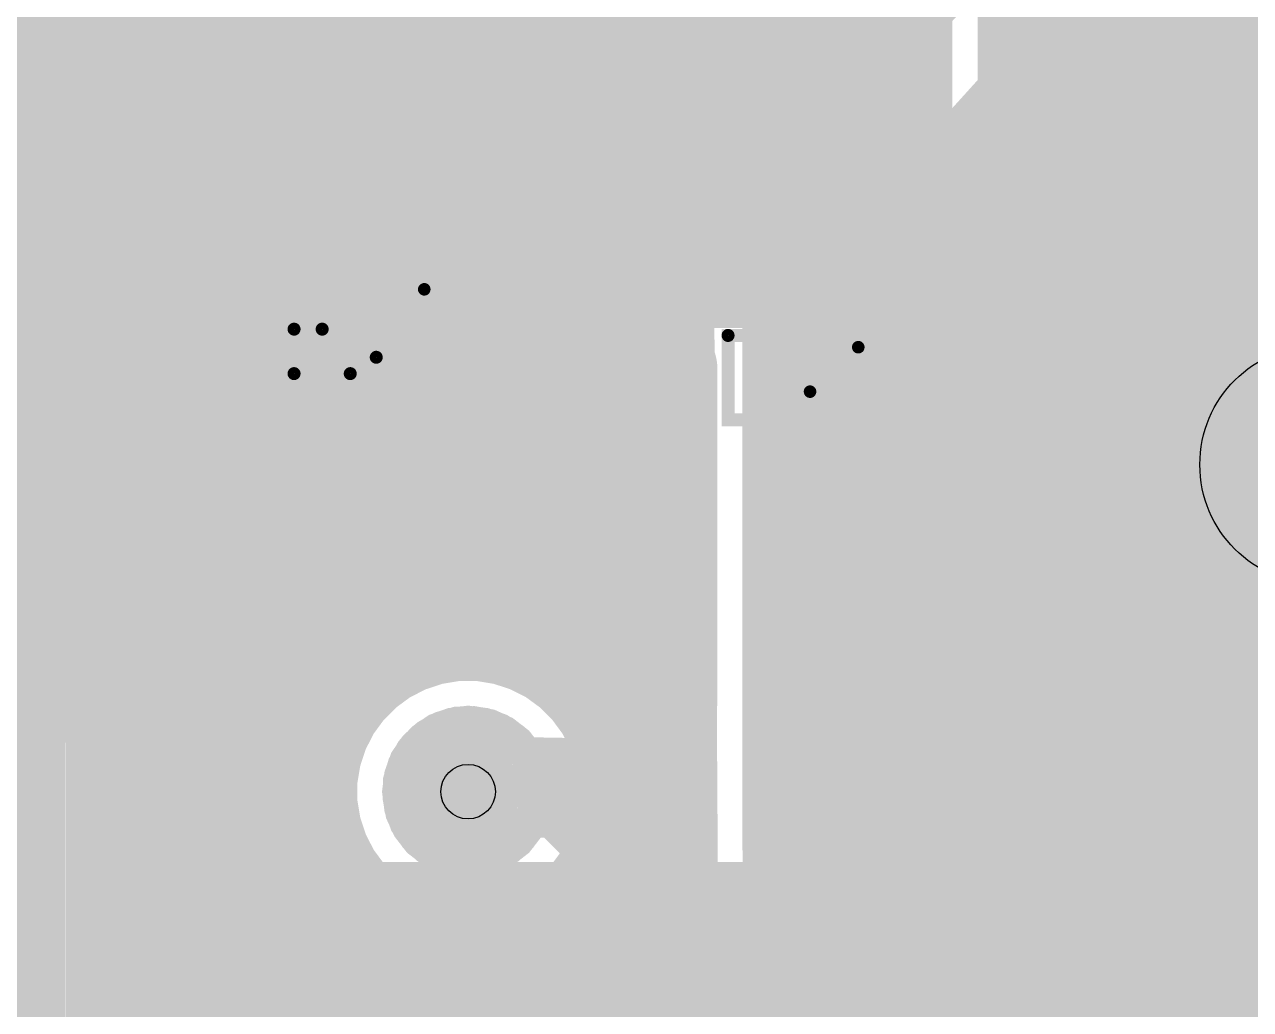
# Model space of a CAD drawing. Extents: x 0 to 1.5, y 0 to 3.74.
# Drawn here: x 0.3462 to 0.6386, y 2.2341 to 2.4689 of the extents above; entities that cross this region are included whole.
import ezdxf

# ---------------------------------------------------------------- set-up
doc = ezdxf.new("R2010")
doc.units = 0
for name, color, linetype in [('Bottom', 6, 'CONTINUOUS'), ('Bottom_Mask', 10, 'CONTINUOUS'), ('Drill_Bottom', 8, 'CONTINUOUS'), ('Drill_Top', 7, 'CONTINUOUS'), ('Edge_Bottom', 17, 'CONTINUOUS'), ('Edge_Top', 16, 'CONTINUOUS'), ('Top', 5, 'CONTINUOUS'), ('Top_Mask', 3, 'CONTINUOUS'), ('Top_Paste', 4, 'CONTINUOUS'), ('Top_Silk', 2, 'CONTINUOUS')]:
    doc.layers.add(name, color=color, linetype=linetype)

msp = doc.modelspace()

# ---------------------------------------------------------------- linework, layer by layer
at = {"layer": 'Bottom', "linetype": 'CONTINUOUS'}
for points, const_width in [([(0.6535, 2.6043), (0.6535, 2.3655)], 0.032), ([(0.36, 2.567), (0.36, 2.095)], 0.008), ([(0.3905, 2.5427), (0.3904, 2.0926)], 0.025), ([(0.5049, 2.4193), (0.5615, 2.4818)], 0.025), ([(0.393, 2.4789), (0.5563, 2.4789)], 0.025), ([(0.393, 2.4541), (0.5338, 2.4541)], 0.025), ([(0.5853, 2.4501), (0.5371, 2.3968)], 0.025), ([(0.9421, 2.4501), (0.5853, 2.4501)], 0.025), ([(0.393, 2.4292), (0.5113, 2.4292)], 0.025), ([(0.5653, 2.4252), (0.9676, 2.4252)], 0.025), ([(0.5019, 2.4153), (0.5049, 2.4193)], 0.025), ([(0.4993, 2.4096), (0.5019, 2.4153)], 0.025), ([(0.4982, 2.4035), (0.4993, 2.4096)], 0.025), ([(0.393, 2.4043), (0.4958, 2.4043)], 0.025), ([(0.507, 1.0126), (0.4982, 2.4035)], 0.025), ([(0.5428, 2.4004), (0.9766, 2.4004)], 0.025), ([(0.5371, 2.3968), (0.5459, 1.0176)], 0.025), ([(0.393, 2.3795), (0.4958, 2.3795)], 0.025), ([(0.5398, 2.3755), (0.9771, 2.3755)], 0.025), ([(0.6535, 2.3655), (0.655, 2.364)], 0.032), ([(0.393, 2.3546), (0.4959, 2.3546)], 0.025), ([(0.5399, 2.3506), (0.9776, 2.3506)], 0.025), ([(0.393, 2.3297), (0.4961, 2.3297)], 0.025), ([(0.4371, 2.322), (0.4429, 2.3239)], 0.025), ([(0.4429, 2.3239), (0.4489, 2.3249)], 0.025), ([(0.4489, 2.3249), (0.4551, 2.3249)], 0.025), ([(0.4551, 2.3249), (0.4611, 2.3239)], 0.025), ([(0.4611, 2.3239), (0.4669, 2.322)], 0.025), ([(0.5401, 2.3258), (0.974, 2.3258)], 0.025), ([(0.4316, 2.3192), (0.4371, 2.322)], 0.025), ([(0.4669, 2.322), (0.4724, 2.3192)], 0.025), ([(0.4267, 2.3156), (0.4316, 2.3192)], 0.025), ([(0.4724, 2.3192), (0.4773, 2.3156)], 0.025), ([(0.4224, 2.3113), (0.4267, 2.3156)], 0.025), ([(0.4773, 2.3156), (0.4816, 2.3113)], 0.025), ([(0.4188, 2.3064), (0.4224, 2.3113)], 0.025), ([(0.4816, 2.3113), (0.4852, 2.3064)], 0.025), ([(0.416, 2.3009), (0.4188, 2.3064)], 0.025), ([(0.4852, 2.3064), (0.488, 2.3009)], 0.025), ([(0.393, 2.3048), (0.4153, 2.3048)], 0.025), ([(0.4887, 2.3048), (0.4962, 2.3048)], 0.025), ([(0.4141, 2.2951), (0.416, 2.3009)], 0.025), ([(0.488, 2.3009), (0.4899, 2.2951)], 0.025), ([(0.5402, 2.3009), (0.9566, 2.3009)], 0.025), ([(0.4131, 2.2891), (0.4141, 2.2951)], 0.025), ([(0.4899, 2.2951), (0.4909, 2.2891)], 0.025), ([(0.4131, 2.2829), (0.4131, 2.2891)], 0.025), ([(0.4909, 2.2891), (0.4909, 2.2829)], 0.025), ([(0.4141, 2.2769), (0.4131, 2.2829)], 0.025), ([(0.4909, 2.2829), (0.4899, 2.2769)], 0.025), ([(0.393, 2.28), (0.411, 2.28)], 0.025), ([(0.416, 2.2711), (0.4141, 2.2769)], 0.025), ([(0.4899, 2.2769), (0.488, 2.2711)], 0.025), ([(0.5404, 2.276), (0.6959, 2.276)], 0.025), ([(0.4188, 2.2656), (0.416, 2.2711)], 0.025), ([(0.488, 2.2711), (0.4852, 2.2656)], 0.025), ([(0.4224, 2.2607), (0.4188, 2.2656)], 0.025), ([(0.4852, 2.2656), (0.4816, 2.2607)], 0.025), ([(0.4267, 2.2564), (0.4224, 2.2607)], 0.025), ([(0.4816, 2.2607), (0.4773, 2.2564)], 0.025), ([(0.4316, 2.2528), (0.4267, 2.2564)], 0.025), ([(0.4773, 2.2564), (0.4724, 2.2528)], 0.025), ([(0.393, 2.2551), (0.4257, 2.2551)], 0.025), ([(0.4783, 2.2551), (0.4965, 2.2551)], 0.025), ([(0.4371, 2.25), (0.4316, 2.2528)], 0.025), ([(0.4724, 2.2528), (0.4669, 2.25)], 0.025), ([(0.5405, 2.2511), (0.6691, 2.2511)], 0.025), ([(0.4429, 2.2481), (0.4371, 2.25)], 0.025), ([(0.4489, 2.2471), (0.4429, 2.2481)], 0.025), ([(0.4611, 2.2481), (0.4551, 2.2471)], 0.025), ([(0.4669, 2.25), (0.4611, 2.2481)], 0.025), ([(0.4551, 2.2471), (0.4489, 2.2471)], 0.025), ([(0.393, 2.2302), (0.4967, 2.2302)], 0.025), ([(0.5407, 2.2263), (0.6631, 2.2263)], 0.025)]:
    msp.add_lwpolyline(points, dxfattribs=dict(at, const_width=const_width))
for points, const_width in [([(0.579, 2.4501, 1), (0.5915, 2.4501, 1), (0.579, 2.4501, 1)], 0.0125), ([(0.579, 2.4501, 1), (0.5915, 2.4501, 1), (0.579, 2.4501, 1)], 0.0125), ([(0.4987, 2.4193, 1), (0.5112, 2.4193, 1), (0.4987, 2.4193, 1)], 0.0125), ([(0.4987, 2.4193, 1), (0.5112, 2.4193, 1), (0.4987, 2.4193, 1)], 0.0125), ([(0.4957, 2.4153, 1), (0.5082, 2.4153, 1), (0.4957, 2.4153, 1)], 0.0125), ([(0.4957, 2.4153, 1), (0.5082, 2.4153, 1), (0.4957, 2.4153, 1)], 0.0125), ([(0.4931, 2.4096, 1), (0.5056, 2.4096, 1), (0.4931, 2.4096, 1)], 0.0125), ([(0.4931, 2.4096, 1), (0.5056, 2.4096, 1), (0.4931, 2.4096, 1)], 0.0125), ([(0.4919, 2.4035, 1), (0.5044, 2.4035, 1), (0.4919, 2.4035, 1)], 0.0125), ([(0.4919, 2.4035, 1), (0.5044, 2.4035, 1), (0.4919, 2.4035, 1)], 0.0125), ([(0.68, 2.364, 1), (0.63, 2.364, 1), (0.68, 2.364, 1)], 0.05), ([(0.5309, 2.3968, 1), (0.5434, 2.3968, 1), (0.5309, 2.3968, 1)], 0.0125), ([(0.5309, 2.3968, 1), (0.5434, 2.3968, 1), (0.5309, 2.3968, 1)], 0.0125), ([(0.6455, 2.3655, 1), (0.6615, 2.3655, 1), (0.6455, 2.3655, 1)], 0.016), ([(0.6455, 2.3655, 1), (0.6615, 2.3655, 1), (0.6455, 2.3655, 1)], 0.016), ([(0.4366, 2.3239, 1), (0.4491, 2.3239, 1), (0.4366, 2.3239, 1)], 0.0125), ([(0.4366, 2.3239, 1), (0.4491, 2.3239, 1), (0.4366, 2.3239, 1)], 0.0125), ([(0.4427, 2.3249, 1), (0.4552, 2.3249, 1), (0.4427, 2.3249, 1)], 0.0125), ([(0.4427, 2.3249, 1), (0.4552, 2.3249, 1), (0.4427, 2.3249, 1)], 0.0125), ([(0.4488, 2.3249, 1), (0.4613, 2.3249, 1), (0.4488, 2.3249, 1)], 0.0125), ([(0.4488, 2.3249, 1), (0.4613, 2.3249, 1), (0.4488, 2.3249, 1)], 0.0125), ([(0.4549, 2.3239, 1), (0.4674, 2.3239, 1), (0.4549, 2.3239, 1)], 0.0125), ([(0.4549, 2.3239, 1), (0.4674, 2.3239, 1), (0.4549, 2.3239, 1)], 0.0125), ([(0.4308, 2.322, 1), (0.4433, 2.322, 1), (0.4308, 2.322, 1)], 0.0125), ([(0.4308, 2.322, 1), (0.4433, 2.322, 1), (0.4308, 2.322, 1)], 0.0125), ([(0.4607, 2.322, 1), (0.4732, 2.322, 1), (0.4607, 2.322, 1)], 0.0125), ([(0.4607, 2.322, 1), (0.4732, 2.322, 1), (0.4607, 2.322, 1)], 0.0125), ([(0.4254, 2.3192, 1), (0.4379, 2.3192, 1), (0.4254, 2.3192, 1)], 0.0125), ([(0.4254, 2.3192, 1), (0.4379, 2.3192, 1), (0.4254, 2.3192, 1)], 0.0125), ([(0.4661, 2.3192, 1), (0.4786, 2.3192, 1), (0.4661, 2.3192, 1)], 0.0125), ([(0.4661, 2.3192, 1), (0.4786, 2.3192, 1), (0.4661, 2.3192, 1)], 0.0125), ([(0.4204, 2.3156, 1), (0.4329, 2.3156, 1), (0.4204, 2.3156, 1)], 0.0125), ([(0.4204, 2.3156, 1), (0.4329, 2.3156, 1), (0.4204, 2.3156, 1)], 0.0125), ([(0.4711, 2.3156, 1), (0.4836, 2.3156, 1), (0.4711, 2.3156, 1)], 0.0125), ([(0.4711, 2.3156, 1), (0.4836, 2.3156, 1), (0.4711, 2.3156, 1)], 0.0125), ([(0.4161, 2.3113, 1), (0.4286, 2.3113, 1), (0.4161, 2.3113, 1)], 0.0125), ([(0.4161, 2.3113, 1), (0.4286, 2.3113, 1), (0.4161, 2.3113, 1)], 0.0125), ([(0.4754, 2.3113, 1), (0.4879, 2.3113, 1), (0.4754, 2.3113, 1)], 0.0125), ([(0.4754, 2.3113, 1), (0.4879, 2.3113, 1), (0.4754, 2.3113, 1)], 0.0125), ([(0.4125, 2.3064, 1), (0.425, 2.3064, 1), (0.4125, 2.3064, 1)], 0.0125), ([(0.4125, 2.3064, 1), (0.425, 2.3064, 1), (0.4125, 2.3064, 1)], 0.0125), ([(0.479, 2.3064, 1), (0.4915, 2.3064, 1), (0.479, 2.3064, 1)], 0.0125), ([(0.479, 2.3064, 1), (0.4915, 2.3064, 1), (0.479, 2.3064, 1)], 0.0125), ([(0.4097, 2.3009, 1), (0.4222, 2.3009, 1), (0.4097, 2.3009, 1)], 0.0125), ([(0.4097, 2.3009, 1), (0.4222, 2.3009, 1), (0.4097, 2.3009, 1)], 0.0125), ([(0.4818, 2.3009, 1), (0.4943, 2.3009, 1), (0.4818, 2.3009, 1)], 0.0125), ([(0.4818, 2.3009, 1), (0.4943, 2.3009, 1), (0.4818, 2.3009, 1)], 0.0125), ([(0.4078, 2.2951, 1), (0.4203, 2.2951, 1), (0.4078, 2.2951, 1)], 0.0125), ([(0.4078, 2.2951, 1), (0.4203, 2.2951, 1), (0.4078, 2.2951, 1)], 0.0125), ([(0.4837, 2.2951, 1), (0.4962, 2.2951, 1), (0.4837, 2.2951, 1)], 0.0125), ([(0.4837, 2.2951, 1), (0.4962, 2.2951, 1), (0.4837, 2.2951, 1)], 0.0125), ([(0.4069, 2.2891, 1), (0.4194, 2.2891, 1), (0.4069, 2.2891, 1)], 0.0125), ([(0.4069, 2.2891, 1), (0.4194, 2.2891, 1), (0.4069, 2.2891, 1)], 0.0125), ([(0.4846, 2.2891, 1), (0.4971, 2.2891, 1), (0.4846, 2.2891, 1)], 0.0125), ([(0.4846, 2.2891, 1), (0.4971, 2.2891, 1), (0.4846, 2.2891, 1)], 0.0125), ([(0.4582, 2.286, 1), (0.4457, 2.286, 1), (0.4582, 2.286, 1)], 0.0125), ([(0.4069, 2.2829, 1), (0.4194, 2.2829, 1), (0.4069, 2.2829, 1)], 0.0125), ([(0.4069, 2.2829, 1), (0.4194, 2.2829, 1), (0.4069, 2.2829, 1)], 0.0125), ([(0.4846, 2.2829, 1), (0.4971, 2.2829, 1), (0.4846, 2.2829, 1)], 0.0125), ([(0.4846, 2.2829, 1), (0.4971, 2.2829, 1), (0.4846, 2.2829, 1)], 0.0125), ([(0.4078, 2.2769, 1), (0.4203, 2.2769, 1), (0.4078, 2.2769, 1)], 0.0125), ([(0.4078, 2.2769, 1), (0.4203, 2.2769, 1), (0.4078, 2.2769, 1)], 0.0125), ([(0.4837, 2.2769, 1), (0.4962, 2.2769, 1), (0.4837, 2.2769, 1)], 0.0125), ([(0.4837, 2.2769, 1), (0.4962, 2.2769, 1), (0.4837, 2.2769, 1)], 0.0125), ([(0.4097, 2.2711, 1), (0.4222, 2.2711, 1), (0.4097, 2.2711, 1)], 0.0125), ([(0.4097, 2.2711, 1), (0.4222, 2.2711, 1), (0.4097, 2.2711, 1)], 0.0125), ([(0.4818, 2.2711, 1), (0.4943, 2.2711, 1), (0.4818, 2.2711, 1)], 0.0125), ([(0.4818, 2.2711, 1), (0.4943, 2.2711, 1), (0.4818, 2.2711, 1)], 0.0125), ([(0.4125, 2.2656, 1), (0.425, 2.2656, 1), (0.4125, 2.2656, 1)], 0.0125), ([(0.4125, 2.2656, 1), (0.425, 2.2656, 1), (0.4125, 2.2656, 1)], 0.0125), ([(0.479, 2.2656, 1), (0.4915, 2.2656, 1), (0.479, 2.2656, 1)], 0.0125), ([(0.479, 2.2656, 1), (0.4915, 2.2656, 1), (0.479, 2.2656, 1)], 0.0125), ([(0.4161, 2.2607, 1), (0.4286, 2.2607, 1), (0.4161, 2.2607, 1)], 0.0125), ([(0.4161, 2.2607, 1), (0.4286, 2.2607, 1), (0.4161, 2.2607, 1)], 0.0125), ([(0.4754, 2.2607, 1), (0.4879, 2.2607, 1), (0.4754, 2.2607, 1)], 0.0125), ([(0.4754, 2.2607, 1), (0.4879, 2.2607, 1), (0.4754, 2.2607, 1)], 0.0125), ([(0.4204, 2.2564, 1), (0.4329, 2.2564, 1), (0.4204, 2.2564, 1)], 0.0125), ([(0.4204, 2.2564, 1), (0.4329, 2.2564, 1), (0.4204, 2.2564, 1)], 0.0125), ([(0.4711, 2.2564, 1), (0.4836, 2.2564, 1), (0.4711, 2.2564, 1)], 0.0125), ([(0.4711, 2.2564, 1), (0.4836, 2.2564, 1), (0.4711, 2.2564, 1)], 0.0125), ([(0.4254, 2.2528, 1), (0.4379, 2.2528, 1), (0.4254, 2.2528, 1)], 0.0125), ([(0.4254, 2.2528, 1), (0.4379, 2.2528, 1), (0.4254, 2.2528, 1)], 0.0125), ([(0.4661, 2.2528, 1), (0.4786, 2.2528, 1), (0.4661, 2.2528, 1)], 0.0125), ([(0.4661, 2.2528, 1), (0.4786, 2.2528, 1), (0.4661, 2.2528, 1)], 0.0125), ([(0.4308, 2.25, 1), (0.4433, 2.25, 1), (0.4308, 2.25, 1)], 0.0125), ([(0.4308, 2.25, 1), (0.4433, 2.25, 1), (0.4308, 2.25, 1)], 0.0125), ([(0.4366, 2.2481, 1), (0.4491, 2.2481, 1), (0.4366, 2.2481, 1)], 0.0125), ([(0.4366, 2.2481, 1), (0.4491, 2.2481, 1), (0.4366, 2.2481, 1)], 0.0125), ([(0.4549, 2.2481, 1), (0.4674, 2.2481, 1), (0.4549, 2.2481, 1)], 0.0125), ([(0.4549, 2.2481, 1), (0.4674, 2.2481, 1), (0.4549, 2.2481, 1)], 0.0125), ([(0.4607, 2.25, 1), (0.4732, 2.25, 1), (0.4607, 2.25, 1)], 0.0125), ([(0.4607, 2.25, 1), (0.4732, 2.25, 1), (0.4607, 2.25, 1)], 0.0125), ([(0.4427, 2.2471, 1), (0.4552, 2.2471, 1), (0.4427, 2.2471, 1)], 0.0125), ([(0.4427, 2.2471, 1), (0.4552, 2.2471, 1), (0.4427, 2.2471, 1)], 0.0125), ([(0.4488, 2.2471, 1), (0.4613, 2.2471, 1), (0.4488, 2.2471, 1)], 0.0125), ([(0.4488, 2.2471, 1), (0.4613, 2.2471, 1), (0.4488, 2.2471, 1)], 0.0125)]:
    msp.add_lwpolyline(points, format="xyb", dxfattribs=dict(at, const_width=const_width))
at = {"layer": 'Bottom_Mask', "linetype": 'CONTINUOUS', "const_width": 0.054}
for points in [[(0.682, 2.364, 1), (0.628, 2.364, 1), (0.682, 2.364, 1)], [(0.628, 2.364, 1), (0.682, 2.364, 1), (0.628, 2.364, 1)]]:
    msp.add_lwpolyline(points, format="xyb", dxfattribs=at)
at = {"layer": 'Drill_Bottom'}
for centre, radius in [((0.655, 2.364), 0.0285), ((0.452, 2.286), 0.0065)]:
    msp.add_circle(centre, radius, dxfattribs=at)
at = {"layer": 'Drill_Top'}
for centre, radius in [((0.655, 2.364), 0.0285), ((0.452, 2.286), 0.0065)]:
    msp.add_circle(centre, radius, dxfattribs=at)
at = {"layer": 'Edge_Bottom', "linetype": 'CONTINUOUS', "const_width": 0.008}
for points in [[(0.6508, 2.3102), (0.6424, 2.3115), (0.6343, 2.3141), (0.6268, 2.318), (0.6199, 2.3229), (0.6139, 2.3289), (0.609, 2.3358), (0.6051, 2.3433), (0.6025, 2.3514), (0.6012, 2.3598), (0.6012, 2.3682), (0.6025, 2.3766), (0.6051, 2.3847), (0.609, 2.3922), (0.6139, 2.3991), (0.6199, 2.4051), (0.6268, 2.41), (0.6335, 2.4135), (0.6335, 2.5961), (0.4779, 2.7518)], [(0.3519, 2.0982), (0.352, 2.3028), (0.352, 2.5527)], [(0.368, 2.5526), (0.3679, 2.0937)], [(0.4684, 2.2847), (0.4677, 2.2809), (0.4661, 2.2774), (0.4637, 2.2743), (0.4606, 2.2719), (0.4571, 2.2703), (0.4533, 2.2696), (0.4494, 2.2697), (0.4457, 2.2708), (0.4423, 2.2727), (0.4395, 2.2753), (0.4373, 2.2785), (0.436, 2.2821), (0.4355, 2.286), (0.436, 2.2899), (0.4373, 2.2935), (0.4395, 2.2967), (0.4423, 2.2993), (0.4457, 2.3012), (0.4494, 2.3023), (0.4533, 2.3024), (0.4571, 2.3017), (0.4606, 2.3001), (0.4637, 2.2977), (0.4661, 2.2946), (0.4677, 2.2911), (0.4684, 2.2873), (0.4684, 2.2847)]]:
    msp.add_lwpolyline(points, dxfattribs=at)
at = {"layer": 'Edge_Top', "linetype": 'CONTINUOUS', "const_width": 0.008}
for points in [[(0.5057, 2.2071), (0.5057, 2.2452), (0.4718, 2.279), (0.467, 2.279), (0.4645, 2.2753), (0.4617, 2.2727), (0.4583, 2.2708), (0.4546, 2.2697), (0.4507, 2.2696), (0.4469, 2.2703), (0.4434, 2.2719), (0.4403, 2.2743), (0.4379, 2.2774), (0.4363, 2.2809), (0.4356, 2.2847), (0.4357, 2.2886), (0.4368, 2.2923), (0.4387, 2.2957), (0.4413, 2.2985), (0.4445, 2.3007), (0.4481, 2.302), (0.452, 2.3025), (0.4559, 2.302), (0.4595, 2.3007), (0.4627, 2.2985), (0.4658, 2.295), (0.477, 2.2948), (0.4798, 2.2935), (0.5072, 2.2663), (0.5151, 2.2584), (0.5215, 2.2584), (0.5214, 2.2807), (0.5214, 2.4094), (0.4965, 2.4094), (0.4965, 2.4302), (0.4604, 2.4302), (0.4605, 2.4086), (0.3935, 2.4086), (0.3935, 2.4678), (0.4605, 2.4678), (0.4605, 2.4463), (0.4964, 2.4462), (0.4965, 2.4686), (0.5018, 2.4686)], [(0.5018, 2.4686), (0.5635, 2.4686), (0.5635, 2.4094), (0.5374, 2.4094), (0.5374, 2.2584), (0.5531, 2.2584), (0.5531, 2.2071)], [(0.3202, 2.4637), (0.3464, 2.4372), (0.3474, 2.4343), (0.3475, 2.3958), (0.3473, 1.359)], [(0.6508, 2.3102), (0.6424, 2.3115), (0.6343, 2.3141), (0.6268, 2.318), (0.6199, 2.3229), (0.6139, 2.3289), (0.609, 2.3358), (0.6051, 2.3433), (0.6025, 2.3514), (0.6012, 2.3598), (0.6012, 2.3682), (0.6025, 2.3766), (0.6051, 2.3847), (0.609, 2.3922), (0.6139, 2.3991), (0.6199, 2.4051), (0.6268, 2.41), (0.6343, 2.4139), (0.6424, 2.4165), (0.6508, 2.4178)], [(0.4362, 2.2584), (0.4783, 2.2584), (0.4783, 2.2071), (0.4309, 2.2071), (0.4309, 2.2584), (0.4362, 2.2584)]]:
    msp.add_lwpolyline(points, dxfattribs=at)
at = {"layer": 'Top', "linetype": 'CONTINUOUS'}
for points, const_width in [([(0.586, 2.5659), (0.586, 2.3971)], 0.025), ([(0.3097, 2.506), (0.3627, 2.4529)], 0.025), ([(0.371, 2.3861), (0.371, 2.4903)], 0.025), ([(0.3403, 2.4779), (0.3685, 2.4779)], 0.025), ([(0.5885, 2.4779), (0.9533, 2.4779)], 0.025), ([(0.3627, 2.4529), (0.3667, 2.4469)], 0.025), ([(0.5885, 2.4531), (0.9533, 2.4531)], 0.025), ([(0.3667, 2.4469), (0.3692, 2.4402)], 0.025), ([(0.3692, 2.4402), (0.37, 2.4331)], 0.025), ([(0.6257, 2.4347), (0.6371, 2.4384)], 0.025), ([(0.6371, 2.4384), (0.649, 2.4403)], 0.025), ([(0.649, 2.4403), (0.661, 2.4403)], 0.025), ([(0.615, 2.4292), (0.6257, 2.4347)], 0.025), ([(0.37, 2.4331), (0.37, 1.8901)], 0.025), ([(0.427, 2.4382), (0.5292, 2.4382)], 0.008), ([(0.5292, 2.4382), (0.53, 2.439)], 0.008), ([(0.5294, 2.4384), (0.53, 2.439)], 0.008), ([(0.5294, 2.2327), (0.5294, 2.4384)], 0.008), ([(0.6053, 2.4222), (0.615, 2.4292)], 0.025), ([(0.5885, 2.4282), (0.6109, 2.4282)], 0.025), ([(0.5968, 2.4137), (0.6053, 2.4222)], 0.025), ([(0.5898, 2.404), (0.5968, 2.4137)], 0.025), ([(0.586, 2.3971), (0.5898, 2.404)], 0.025), ([(0.483, 2.3861), (0.371, 2.3861)], 0.025), ([(0.4831, 2.3869), (0.483, 2.3861)], 0.025), ([(0.4989, 2.3869), (0.4831, 2.3869)], 0.025), ([(0.4989, 2.3064), (0.4989, 2.3869)], 0.025), ([(0.5821, 2.3869), (0.5599, 2.3869)], 0.025), ([(0.5599, 2.3869), (0.5599, 2.2809)], 0.025), ([(0.5806, 2.3819), (0.5821, 2.3869)], 0.025), ([(0.5787, 2.37), (0.5806, 2.3819)], 0.025), ([(0.3725, 2.3785), (0.4964, 2.3785)], 0.025), ([(0.5624, 2.3785), (0.5774, 2.3785)], 0.025), ([(0.5787, 2.358), (0.5787, 2.37)], 0.025), ([(0.5806, 2.3461), (0.5787, 2.358)], 0.025), ([(0.3725, 2.3536), (0.4964, 2.3536)], 0.025), ([(0.5624, 2.3536), (0.5767, 2.3536)], 0.025), ([(0.5843, 2.3347), (0.5806, 2.3461)], 0.025), ([(0.5898, 2.324), (0.5843, 2.3347)], 0.025), ([(0.3725, 2.3287), (0.4964, 2.3287)], 0.025), ([(0.5624, 2.3287), (0.5846, 2.3287)], 0.025), ([(0.4371, 2.322), (0.4429, 2.3239)], 0.025), ([(0.4429, 2.3239), (0.4489, 2.3249)], 0.025), ([(0.4489, 2.3249), (0.4551, 2.3249)], 0.025), ([(0.4551, 2.3249), (0.4611, 2.3239)], 0.025), ([(0.4611, 2.3239), (0.4669, 2.322)], 0.025), ([(0.5968, 2.3143), (0.5898, 2.324)], 0.025), ([(0.4316, 2.3192), (0.4371, 2.322)], 0.025), ([(0.4669, 2.322), (0.4724, 2.3192)], 0.025), ([(0.4267, 2.3156), (0.4316, 2.3192)], 0.025), ([(0.4724, 2.3192), (0.4751, 2.3175)], 0.025), ([(0.4224, 2.3113), (0.4267, 2.3156)], 0.025), ([(0.4751, 2.3175), (0.4823, 2.3166)], 0.025), ([(0.4823, 2.3166), (0.489, 2.3142)], 0.025), ([(0.489, 2.3142), (0.4949, 2.3102)], 0.025), ([(0.6053, 2.3058), (0.5968, 2.3143)], 0.025), ([(0.4188, 2.3064), (0.4224, 2.3113)], 0.025), ([(0.4949, 2.3102), (0.4989, 2.3064)], 0.025), ([(0.416, 2.3009), (0.4188, 2.3064)], 0.025), ([(0.3725, 2.3038), (0.4149, 2.3038)], 0.025), ([(0.5624, 2.3038), (0.6052, 2.3038)], 0.025), ([(0.615, 2.2988), (0.6053, 2.3058)], 0.025), ([(0.4141, 2.2951), (0.416, 2.3009)], 0.025), ([(0.6257, 2.2933), (0.615, 2.2988)], 0.025), ([(0.4131, 2.2891), (0.4141, 2.2951)], 0.025), ([(0.6371, 2.2896), (0.6257, 2.2933)], 0.025), ([(0.4131, 2.2829), (0.4131, 2.2891)], 0.025), ([(0.649, 2.2877), (0.6371, 2.2896)], 0.025), ([(0.661, 2.2877), (0.649, 2.2877)], 0.025), ([(0.4141, 2.2769), (0.4131, 2.2829)], 0.025), ([(0.5599, 2.2809), (0.5756, 2.2809)], 0.025), ([(0.5756, 2.2809), (0.5756, 2.1865)], 0.025), ([(0.3725, 2.279), (0.4111, 2.279)], 0.025), ([(0.416, 2.2711), (0.4141, 2.2769)], 0.025), ([(0.452, 2.286), (0.452, 2.287)], 0.008), ([(0.452, 2.287), (0.4751, 2.287)], 0.008), ([(0.4751, 2.287), (0.5294, 2.2327)], 0.008), ([(0.5781, 2.279), (1.4522, 2.279)], 0.025), ([(0.4188, 2.2656), (0.416, 2.2711)], 0.025), ([(0.4224, 2.2607), (0.4188, 2.2656)], 0.025), ([(0.4267, 2.2564), (0.4224, 2.2607)], 0.025), ([(0.4316, 2.2528), (0.4267, 2.2564)], 0.025), ([(0.3725, 2.2541), (0.4271, 2.2541)], 0.025), ([(0.5781, 2.2541), (1.4522, 2.2541)], 0.025), ([(0.4371, 2.25), (0.4316, 2.2528)], 0.025), ([(0.4684, 2.2506), (0.4611, 2.2481)], 0.025), ([(0.4832, 2.2358), (0.4684, 2.2506)], 0.025), ([(0.4429, 2.2481), (0.4371, 2.25)], 0.025), ([(0.4489, 2.2471), (0.4429, 2.2481)], 0.025), ([(0.4611, 2.2481), (0.4551, 2.2471)], 0.025), ([(0.4551, 2.2471), (0.4489, 2.2471)], 0.025), ([(0.4832, 2.2021), (0.4832, 2.2358)], 0.025), ([(0.3725, 2.2292), (0.4807, 2.2292)], 0.025), ([(0.5781, 2.2292), (0.7151, 2.2292)], 0.025)]:
    msp.add_lwpolyline(points, dxfattribs=dict(at, const_width=const_width))
for points, const_width in [([(0.3565, 2.4529, 1), (0.369, 2.4529, 1), (0.3565, 2.4529, 1)], 0.0125), ([(0.3565, 2.4529, 1), (0.369, 2.4529, 1), (0.3565, 2.4529, 1)], 0.0125), ([(0.3605, 2.4469, 1), (0.373, 2.4469, 1), (0.3605, 2.4469, 1)], 0.0125), ([(0.3605, 2.4469, 1), (0.373, 2.4469, 1), (0.3605, 2.4469, 1)], 0.0125), ([(0.363, 2.4402, 1), (0.3755, 2.4402, 1), (0.363, 2.4402, 1)], 0.0125), ([(0.363, 2.4402, 1), (0.3755, 2.4402, 1), (0.363, 2.4402, 1)], 0.0125), ([(0.6309, 2.4384, 1), (0.6434, 2.4384, 1), (0.6309, 2.4384, 1)], 0.0125), ([(0.6309, 2.4384, 1), (0.6434, 2.4384, 1), (0.6309, 2.4384, 1)], 0.0125), ([(0.6427, 2.4403, 1), (0.6552, 2.4403, 1), (0.6427, 2.4403, 1)], 0.0125), ([(0.6427, 2.4403, 1), (0.6552, 2.4403, 1), (0.6427, 2.4403, 1)], 0.0125), ([(0.6195, 2.4347, 1), (0.632, 2.4347, 1), (0.6195, 2.4347, 1)], 0.0125), ([(0.6195, 2.4347, 1), (0.632, 2.4347, 1), (0.6195, 2.4347, 1)], 0.0125), ([(0.3638, 2.4331, 1), (0.3763, 2.4331, 1), (0.3638, 2.4331, 1)], 0.0125), ([(0.3638, 2.4331, 1), (0.3763, 2.4331, 1), (0.3638, 2.4331, 1)], 0.0125), ([(0.425, 2.4382, 1), (0.429, 2.4382, 1), (0.425, 2.4382, 1)], 0.004), ([(0.5272, 2.4382, 1), (0.5312, 2.4382, 1), (0.5272, 2.4382, 1)], 0.004), ([(0.5272, 2.4382, 1), (0.5312, 2.4382, 1), (0.5272, 2.4382, 1)], 0.004), ([(0.5274, 2.4384, 1), (0.5314, 2.4384, 1), (0.5274, 2.4384, 1)], 0.004), ([(0.5274, 2.4384, 1), (0.5314, 2.4384, 1), (0.5274, 2.4384, 1)], 0.004), ([(0.528, 2.439, 1), (0.532, 2.439, 1), (0.528, 2.439, 1)], 0.004), ([(0.528, 2.439, 1), (0.532, 2.439, 1), (0.528, 2.439, 1)], 0.004), ([(0.6088, 2.4292, 1), (0.6213, 2.4292, 1), (0.6088, 2.4292, 1)], 0.0125), ([(0.6088, 2.4292, 1), (0.6213, 2.4292, 1), (0.6088, 2.4292, 1)], 0.0125), ([(0.5991, 2.4222, 1), (0.6116, 2.4222, 1), (0.5991, 2.4222, 1)], 0.0125), ([(0.5991, 2.4222, 1), (0.6116, 2.4222, 1), (0.5991, 2.4222, 1)], 0.0125), ([(0.5906, 2.4137, 1), (0.6031, 2.4137, 1), (0.5906, 2.4137, 1)], 0.0125), ([(0.5906, 2.4137, 1), (0.6031, 2.4137, 1), (0.5906, 2.4137, 1)], 0.0125), ([(0.5835, 2.404, 1), (0.596, 2.404, 1), (0.5835, 2.404, 1)], 0.0125), ([(0.5835, 2.404, 1), (0.596, 2.404, 1), (0.5835, 2.404, 1)], 0.0125), ([(0.68, 2.364, 1), (0.63, 2.364, 1), (0.68, 2.364, 1)], 0.05), ([(0.5798, 2.3971, 1), (0.5923, 2.3971, 1), (0.5798, 2.3971, 1)], 0.0125), ([(0.5798, 2.3971, 1), (0.5923, 2.3971, 1), (0.5798, 2.3971, 1)], 0.0125), ([(0.3647, 2.3861, 1), (0.3772, 2.3861, 1), (0.3647, 2.3861, 1)], 0.0125), ([(0.3647, 2.3861, 1), (0.3772, 2.3861, 1), (0.3647, 2.3861, 1)], 0.0125), ([(0.4768, 2.3869, 1), (0.4893, 2.3869, 1), (0.4768, 2.3869, 1)], 0.0125), ([(0.4768, 2.3869, 1), (0.4893, 2.3869, 1), (0.4768, 2.3869, 1)], 0.0125), ([(0.4768, 2.3861, 1), (0.4893, 2.3861, 1), (0.4768, 2.3861, 1)], 0.0125), ([(0.4768, 2.3861, 1), (0.4893, 2.3861, 1), (0.4768, 2.3861, 1)], 0.0125), ([(0.4927, 2.3869, 1), (0.5052, 2.3869, 1), (0.4927, 2.3869, 1)], 0.0125), ([(0.4927, 2.3869, 1), (0.5052, 2.3869, 1), (0.4927, 2.3869, 1)], 0.0125), ([(0.5536, 2.3869, 1), (0.5661, 2.3869, 1), (0.5536, 2.3869, 1)], 0.0125), ([(0.5536, 2.3869, 1), (0.5661, 2.3869, 1), (0.5536, 2.3869, 1)], 0.0125), ([(0.5758, 2.3869, 1), (0.5883, 2.3869, 1), (0.5758, 2.3869, 1)], 0.0125), ([(0.5758, 2.3869, 1), (0.5883, 2.3869, 1), (0.5758, 2.3869, 1)], 0.0125), ([(0.5744, 2.3819, 1), (0.5869, 2.3819, 1), (0.5744, 2.3819, 1)], 0.0125), ([(0.5744, 2.3819, 1), (0.5869, 2.3819, 1), (0.5744, 2.3819, 1)], 0.0125), ([(0.5725, 2.37, 1), (0.585, 2.37, 1), (0.5725, 2.37, 1)], 0.0125), ([(0.5725, 2.37, 1), (0.585, 2.37, 1), (0.5725, 2.37, 1)], 0.0125), ([(0.5725, 2.358, 1), (0.585, 2.358, 1), (0.5725, 2.358, 1)], 0.0125), ([(0.5725, 2.358, 1), (0.585, 2.358, 1), (0.5725, 2.358, 1)], 0.0125), ([(0.5744, 2.3461, 1), (0.5869, 2.3461, 1), (0.5744, 2.3461, 1)], 0.0125), ([(0.5744, 2.3461, 1), (0.5869, 2.3461, 1), (0.5744, 2.3461, 1)], 0.0125), ([(0.5781, 2.3347, 1), (0.5906, 2.3347, 1), (0.5781, 2.3347, 1)], 0.0125), ([(0.5781, 2.3347, 1), (0.5906, 2.3347, 1), (0.5781, 2.3347, 1)], 0.0125), ([(0.4366, 2.3239, 1), (0.4491, 2.3239, 1), (0.4366, 2.3239, 1)], 0.0125), ([(0.4366, 2.3239, 1), (0.4491, 2.3239, 1), (0.4366, 2.3239, 1)], 0.0125), ([(0.4427, 2.3249, 1), (0.4552, 2.3249, 1), (0.4427, 2.3249, 1)], 0.0125), ([(0.4427, 2.3249, 1), (0.4552, 2.3249, 1), (0.4427, 2.3249, 1)], 0.0125), ([(0.4488, 2.3249, 1), (0.4613, 2.3249, 1), (0.4488, 2.3249, 1)], 0.0125), ([(0.4488, 2.3249, 1), (0.4613, 2.3249, 1), (0.4488, 2.3249, 1)], 0.0125), ([(0.4549, 2.3239, 1), (0.4674, 2.3239, 1), (0.4549, 2.3239, 1)], 0.0125), ([(0.4549, 2.3239, 1), (0.4674, 2.3239, 1), (0.4549, 2.3239, 1)], 0.0125), ([(0.5835, 2.324, 1), (0.596, 2.324, 1), (0.5835, 2.324, 1)], 0.0125), ([(0.5835, 2.324, 1), (0.596, 2.324, 1), (0.5835, 2.324, 1)], 0.0125), ([(0.4308, 2.322, 1), (0.4433, 2.322, 1), (0.4308, 2.322, 1)], 0.0125), ([(0.4308, 2.322, 1), (0.4433, 2.322, 1), (0.4308, 2.322, 1)], 0.0125), ([(0.4607, 2.322, 1), (0.4732, 2.322, 1), (0.4607, 2.322, 1)], 0.0125), ([(0.4607, 2.322, 1), (0.4732, 2.322, 1), (0.4607, 2.322, 1)], 0.0125), ([(0.4254, 2.3192, 1), (0.4379, 2.3192, 1), (0.4254, 2.3192, 1)], 0.0125), ([(0.4254, 2.3192, 1), (0.4379, 2.3192, 1), (0.4254, 2.3192, 1)], 0.0125), ([(0.4661, 2.3192, 1), (0.4786, 2.3192, 1), (0.4661, 2.3192, 1)], 0.0125), ([(0.4661, 2.3192, 1), (0.4786, 2.3192, 1), (0.4661, 2.3192, 1)], 0.0125), ([(0.4204, 2.3156, 1), (0.4329, 2.3156, 1), (0.4204, 2.3156, 1)], 0.0125), ([(0.4204, 2.3156, 1), (0.4329, 2.3156, 1), (0.4204, 2.3156, 1)], 0.0125), ([(0.4689, 2.3175, 1), (0.4814, 2.3175, 1), (0.4689, 2.3175, 1)], 0.0125), ([(0.4689, 2.3175, 1), (0.4814, 2.3175, 1), (0.4689, 2.3175, 1)], 0.0125), ([(0.476, 2.3166, 1), (0.4885, 2.3166, 1), (0.476, 2.3166, 1)], 0.0125), ([(0.476, 2.3166, 1), (0.4885, 2.3166, 1), (0.476, 2.3166, 1)], 0.0125), ([(0.4827, 2.3142, 1), (0.4952, 2.3142, 1), (0.4827, 2.3142, 1)], 0.0125), ([(0.4827, 2.3142, 1), (0.4952, 2.3142, 1), (0.4827, 2.3142, 1)], 0.0125), ([(0.5906, 2.3143, 1), (0.6031, 2.3143, 1), (0.5906, 2.3143, 1)], 0.0125), ([(0.5906, 2.3143, 1), (0.6031, 2.3143, 1), (0.5906, 2.3143, 1)], 0.0125), ([(0.4161, 2.3113, 1), (0.4286, 2.3113, 1), (0.4161, 2.3113, 1)], 0.0125), ([(0.4161, 2.3113, 1), (0.4286, 2.3113, 1), (0.4161, 2.3113, 1)], 0.0125), ([(0.4887, 2.3102, 1), (0.5012, 2.3102, 1), (0.4887, 2.3102, 1)], 0.0125), ([(0.4887, 2.3102, 1), (0.5012, 2.3102, 1), (0.4887, 2.3102, 1)], 0.0125), ([(0.4125, 2.3064, 1), (0.425, 2.3064, 1), (0.4125, 2.3064, 1)], 0.0125), ([(0.4125, 2.3064, 1), (0.425, 2.3064, 1), (0.4125, 2.3064, 1)], 0.0125), ([(0.4926, 2.3064, 1), (0.5051, 2.3064, 1), (0.4926, 2.3064, 1)], 0.0125), ([(0.4926, 2.3064, 1), (0.5051, 2.3064, 1), (0.4926, 2.3064, 1)], 0.0125), ([(0.5991, 2.3058, 1), (0.6116, 2.3058, 1), (0.5991, 2.3058, 1)], 0.0125), ([(0.5991, 2.3058, 1), (0.6116, 2.3058, 1), (0.5991, 2.3058, 1)], 0.0125), ([(0.4097, 2.3009, 1), (0.4222, 2.3009, 1), (0.4097, 2.3009, 1)], 0.0125), ([(0.4097, 2.3009, 1), (0.4222, 2.3009, 1), (0.4097, 2.3009, 1)], 0.0125), ([(0.6088, 2.2988, 1), (0.6213, 2.2988, 1), (0.6088, 2.2988, 1)], 0.0125), ([(0.6088, 2.2988, 1), (0.6213, 2.2988, 1), (0.6088, 2.2988, 1)], 0.0125), ([(0.4078, 2.2951, 1), (0.4203, 2.2951, 1), (0.4078, 2.2951, 1)], 0.0125), ([(0.4078, 2.2951, 1), (0.4203, 2.2951, 1), (0.4078, 2.2951, 1)], 0.0125), ([(0.6195, 2.2933, 1), (0.632, 2.2933, 1), (0.6195, 2.2933, 1)], 0.0125), ([(0.6195, 2.2933, 1), (0.632, 2.2933, 1), (0.6195, 2.2933, 1)], 0.0125), ([(0.4069, 2.2891, 1), (0.4194, 2.2891, 1), (0.4069, 2.2891, 1)], 0.0125), ([(0.4069, 2.2891, 1), (0.4194, 2.2891, 1), (0.4069, 2.2891, 1)], 0.0125), ([(0.6309, 2.2896, 1), (0.6434, 2.2896, 1), (0.6309, 2.2896, 1)], 0.0125), ([(0.6309, 2.2896, 1), (0.6434, 2.2896, 1), (0.6309, 2.2896, 1)], 0.0125), ([(0.4582, 2.286, 1), (0.4457, 2.286, 1), (0.4582, 2.286, 1)], 0.0125), ([(0.6427, 2.2877, 1), (0.6552, 2.2877, 1), (0.6427, 2.2877, 1)], 0.0125), ([(0.6427, 2.2877, 1), (0.6552, 2.2877, 1), (0.6427, 2.2877, 1)], 0.0125), ([(0.4069, 2.2829, 1), (0.4194, 2.2829, 1), (0.4069, 2.2829, 1)], 0.0125), ([(0.4069, 2.2829, 1), (0.4194, 2.2829, 1), (0.4069, 2.2829, 1)], 0.0125), ([(0.5536, 2.2809, 1), (0.5661, 2.2809, 1), (0.5536, 2.2809, 1)], 0.0125), ([(0.5536, 2.2809, 1), (0.5661, 2.2809, 1), (0.5536, 2.2809, 1)], 0.0125), ([(0.5693, 2.2809, 1), (0.5818, 2.2809, 1), (0.5693, 2.2809, 1)], 0.0125), ([(0.5693, 2.2809, 1), (0.5818, 2.2809, 1), (0.5693, 2.2809, 1)], 0.0125), ([(0.4078, 2.2769, 1), (0.4203, 2.2769, 1), (0.4078, 2.2769, 1)], 0.0125), ([(0.4078, 2.2769, 1), (0.4203, 2.2769, 1), (0.4078, 2.2769, 1)], 0.0125), ([(0.45, 2.287, 1), (0.454, 2.287, 1), (0.45, 2.287, 1)], 0.004), ([(0.45, 2.287, 1), (0.454, 2.287, 1), (0.45, 2.287, 1)], 0.004), ([(0.45, 2.286, 1), (0.454, 2.286, 1), (0.45, 2.286, 1)], 0.004), ([(0.4731, 2.287, 1), (0.4771, 2.287, 1), (0.4731, 2.287, 1)], 0.004), ([(0.4731, 2.287, 1), (0.4771, 2.287, 1), (0.4731, 2.287, 1)], 0.004), ([(0.4097, 2.2711, 1), (0.4222, 2.2711, 1), (0.4097, 2.2711, 1)], 0.0125), ([(0.4097, 2.2711, 1), (0.4222, 2.2711, 1), (0.4097, 2.2711, 1)], 0.0125), ([(0.4125, 2.2656, 1), (0.425, 2.2656, 1), (0.4125, 2.2656, 1)], 0.0125), ([(0.4125, 2.2656, 1), (0.425, 2.2656, 1), (0.4125, 2.2656, 1)], 0.0125), ([(0.4161, 2.2607, 1), (0.4286, 2.2607, 1), (0.4161, 2.2607, 1)], 0.0125), ([(0.4161, 2.2607, 1), (0.4286, 2.2607, 1), (0.4161, 2.2607, 1)], 0.0125), ([(0.4204, 2.2564, 1), (0.4329, 2.2564, 1), (0.4204, 2.2564, 1)], 0.0125), ([(0.4204, 2.2564, 1), (0.4329, 2.2564, 1), (0.4204, 2.2564, 1)], 0.0125), ([(0.4254, 2.2528, 1), (0.4379, 2.2528, 1), (0.4254, 2.2528, 1)], 0.0125), ([(0.4254, 2.2528, 1), (0.4379, 2.2528, 1), (0.4254, 2.2528, 1)], 0.0125), ([(0.4621, 2.2506, 1), (0.4746, 2.2506, 1), (0.4621, 2.2506, 1)], 0.0125), ([(0.4621, 2.2506, 1), (0.4746, 2.2506, 1), (0.4621, 2.2506, 1)], 0.0125), ([(0.4308, 2.25, 1), (0.4433, 2.25, 1), (0.4308, 2.25, 1)], 0.0125), ([(0.4308, 2.25, 1), (0.4433, 2.25, 1), (0.4308, 2.25, 1)], 0.0125), ([(0.4366, 2.2481, 1), (0.4491, 2.2481, 1), (0.4366, 2.2481, 1)], 0.0125), ([(0.4366, 2.2481, 1), (0.4491, 2.2481, 1), (0.4366, 2.2481, 1)], 0.0125), ([(0.4549, 2.2481, 1), (0.4674, 2.2481, 1), (0.4549, 2.2481, 1)], 0.0125), ([(0.4549, 2.2481, 1), (0.4674, 2.2481, 1), (0.4549, 2.2481, 1)], 0.0125), ([(0.4427, 2.2471, 1), (0.4552, 2.2471, 1), (0.4427, 2.2471, 1)], 0.0125), ([(0.4427, 2.2471, 1), (0.4552, 2.2471, 1), (0.4427, 2.2471, 1)], 0.0125), ([(0.4488, 2.2471, 1), (0.4613, 2.2471, 1), (0.4488, 2.2471, 1)], 0.0125), ([(0.4488, 2.2471, 1), (0.4613, 2.2471, 1), (0.4488, 2.2471, 1)], 0.0125), ([(0.477, 2.2358, 1), (0.4895, 2.2358, 1), (0.477, 2.2358, 1)], 0.0125), ([(0.477, 2.2358, 1), (0.4895, 2.2358, 1), (0.477, 2.2358, 1)], 0.0125), ([(0.5274, 2.2327, 1), (0.5314, 2.2327, 1), (0.5274, 2.2327, 1)], 0.004), ([(0.5274, 2.2327, 1), (0.5314, 2.2327, 1), (0.5274, 2.2327, 1)], 0.004)]:
    msp.add_lwpolyline(points, format="xyb", dxfattribs=dict(at, const_width=const_width))
at = {"layer": 'Top'}
for points in [[(0.5005, 2.4646), (0.5595, 2.4646), (0.5005, 2.4134), (0.5595, 2.4134)], [(0.3975, 2.4638), (0.4565, 2.4638), (0.3975, 2.4126), (0.4565, 2.4126)], [(0.4349, 2.2544), (0.4743, 2.2544), (0.4349, 2.2111), (0.4743, 2.2111)], [(0.5097, 2.2544), (0.5491, 2.2544), (0.5097, 2.2111), (0.5491, 2.2111)]]:
    msp.add_solid(points, dxfattribs=at)
at = {"layer": 'Top_Mask', "linetype": 'CONTINUOUS', "const_width": 0.054}
for points in [[(0.682, 2.364, 1), (0.628, 2.364, 1), (0.682, 2.364, 1)], [(0.628, 2.364, 1), (0.682, 2.364, 1), (0.628, 2.364, 1)]]:
    msp.add_lwpolyline(points, format="xyb", dxfattribs=at)
at = {"layer": 'Top_Mask'}
for points in [[(0.3935, 2.4678), (0.4605, 2.4678), (0.3935, 2.4086), (0.4605, 2.4086)], [(0.4965, 2.4686), (0.5635, 2.4686), (0.4965, 2.4094), (0.5635, 2.4094)], [(0.4309, 2.2584), (0.4783, 2.2584), (0.4309, 2.2071), (0.4783, 2.2071)], [(0.5057, 2.2584), (0.5531, 2.2584), (0.5057, 2.2071), (0.5531, 2.2071)]]:
    msp.add_solid(points, dxfattribs=at)
at = {"layer": 'Top_Paste'}
for points in [[(0.5035, 2.4616), (0.5565, 2.4616), (0.5035, 2.4164), (0.5565, 2.4164)], [(0.4005, 2.4608), (0.4535, 2.4608), (0.4005, 2.4156), (0.4535, 2.4156)], [(0.4379, 2.2514), (0.4713, 2.2514), (0.4379, 2.2141), (0.4713, 2.2141)], [(0.5127, 2.2514), (0.5461, 2.2514), (0.5127, 2.2141), (0.5461, 2.2141)]]:
    msp.add_solid(points, dxfattribs=at)
at = {"layer": 'Top_Silk', "linetype": 'CONTINUOUS'}
for points, const_width in [([(0.0149, 3.0362), (0.3693, 3.0362), (0.3693, 1.9339), (0.0149, 1.9339), (0.0149, 3.0362)], 0.01), ([(0.0165, 3.0356), (0.3709, 3.0356), (0.3709, 1.9333), (0.0165, 1.9333), (0.0165, 3.0356)], 0.01), ([(0.915, 2.434), (0.595, 2.434)], 0.01), ([(0.595, 2.294), (0.595, 2.434)], 0.01), ([(0.4105, 2.3963), (0.4191, 2.3963), (0.422, 2.3972), (0.423, 2.3982), (0.4239, 2.4001), (0.4239, 2.402), (0.423, 2.4039), (0.422, 2.4049), (0.4191, 2.4058), (0.4105, 2.4058), (0.4105, 2.3857)], 0.0031), ([(0.4416, 2.4058), (0.432, 2.4058), (0.4311, 2.3972), (0.432, 2.3982), (0.4349, 2.3991), (0.4377, 2.3991), (0.4406, 2.3982), (0.4425, 2.3963), (0.4435, 2.3934), (0.4435, 2.3915), (0.4425, 2.3886), (0.4406, 2.3867), (0.4377, 2.3857), (0.4349, 2.3857), (0.432, 2.3867), (0.4311, 2.3877), (0.4301, 2.3896)], 0.0031), ([(0.5556, 2.4016), (0.5044, 2.4016)], 0.01), ([(0.4172, 2.3963), (0.4239, 2.3857)], 0.0031), ([(0.514, 2.3948), (0.514, 2.3747), (0.5207, 2.3747), (0.5236, 2.3757), (0.5255, 2.3776), (0.5264, 2.3795), (0.5274, 2.3824), (0.5274, 2.3872), (0.5264, 2.3901), (0.5255, 2.392), (0.5236, 2.3939), (0.5207, 2.3948), (0.514, 2.3948)], 0.0031), ([(0.545, 2.392), (0.5441, 2.3939), (0.5412, 2.3948), (0.5393, 2.3948), (0.5364, 2.3939), (0.5345, 2.391), (0.5336, 2.3862), (0.5336, 2.3814), (0.5345, 2.3776), (0.5364, 2.3757), (0.5393, 2.3747), (0.5403, 2.3747), (0.5431, 2.3757), (0.545, 2.3776), (0.546, 2.3805), (0.546, 2.3814), (0.545, 2.3843), (0.5431, 2.3862), (0.5403, 2.3872), (0.5393, 2.3872), (0.5364, 2.3862), (0.5345, 2.3843), (0.5336, 2.3814)], 0.0031), ([(0.915, 2.294), (0.595, 2.294)], 0.01), ([(0.4251, 2.2642), (0.4251, 2.1225)], 0.01), ([(0.5589, 2.2642), (0.4251, 2.2642)], 0.01), ([(0.5589, 2.1225), (0.5589, 2.2642)], 0.01)]:
    msp.add_lwpolyline(points, dxfattribs=dict(at, const_width=const_width))
for points, const_width in [([(0.5925, 2.434, 1), (0.5975, 2.434, 1), (0.5925, 2.434, 1)], 0.005), ([(0.5925, 2.434, 1), (0.5975, 2.434, 1), (0.5925, 2.434, 1)], 0.005), ([(0.4408, 2.4058, 1), (0.4423, 2.4058, 1), (0.4408, 2.4058, 1)], 0.0015), ([(0.5019, 2.4016, 1), (0.5069, 2.4016, 1), (0.5019, 2.4016, 1)], 0.005), ([(0.5531, 2.4016, 1), (0.5581, 2.4016, 1), (0.5531, 2.4016, 1)], 0.005), ([(0.4097, 2.3963, 1), (0.4113, 2.3963, 1), (0.4097, 2.3963, 1)], 0.0015), ([(0.4164, 2.3963, 1), (0.418, 2.3963, 1), (0.4164, 2.3963, 1)], 0.0015), ([(0.5132, 2.3948, 1), (0.5148, 2.3948, 1), (0.5132, 2.3948, 1)], 0.0015), ([(0.5443, 2.392, 1), (0.5458, 2.392, 1), (0.5443, 2.392, 1)], 0.0015), ([(0.4293, 2.3896, 1), (0.4309, 2.3896, 1), (0.4293, 2.3896, 1)], 0.0015), ([(0.4097, 2.3857, 1), (0.4113, 2.3857, 1), (0.4097, 2.3857, 1)], 0.0015), ([(0.4231, 2.3857, 1), (0.4247, 2.3857, 1), (0.4231, 2.3857, 1)], 0.0015), ([(0.5328, 2.3814, 1), (0.5343, 2.3814, 1), (0.5328, 2.3814, 1)], 0.0015), ([(0.5925, 2.294, 1), (0.5975, 2.294, 1), (0.5925, 2.294, 1)], 0.005), ([(0.5925, 2.294, 1), (0.5975, 2.294, 1), (0.5925, 2.294, 1)], 0.005), ([(0.4226, 2.2642, 1), (0.4276, 2.2642, 1), (0.4226, 2.2642, 1)], 0.005), ([(0.4226, 2.2642, 1), (0.4276, 2.2642, 1), (0.4226, 2.2642, 1)], 0.005), ([(0.5564, 2.2642, 1), (0.5614, 2.2642, 1), (0.5564, 2.2642, 1)], 0.005), ([(0.5564, 2.2642, 1), (0.5614, 2.2642, 1), (0.5564, 2.2642, 1)], 0.005)]:
    msp.add_lwpolyline(points, format="xyb", dxfattribs=dict(at, const_width=const_width))
at = {"layer": 'Top_Silk'}
msp.add_solid([(0.31, 2.604), (0.3652, 2.604), (0.31, 2.3679), (0.3652, 2.3679)], dxfattribs=at)

doc.saveas('drawing.dxf')
